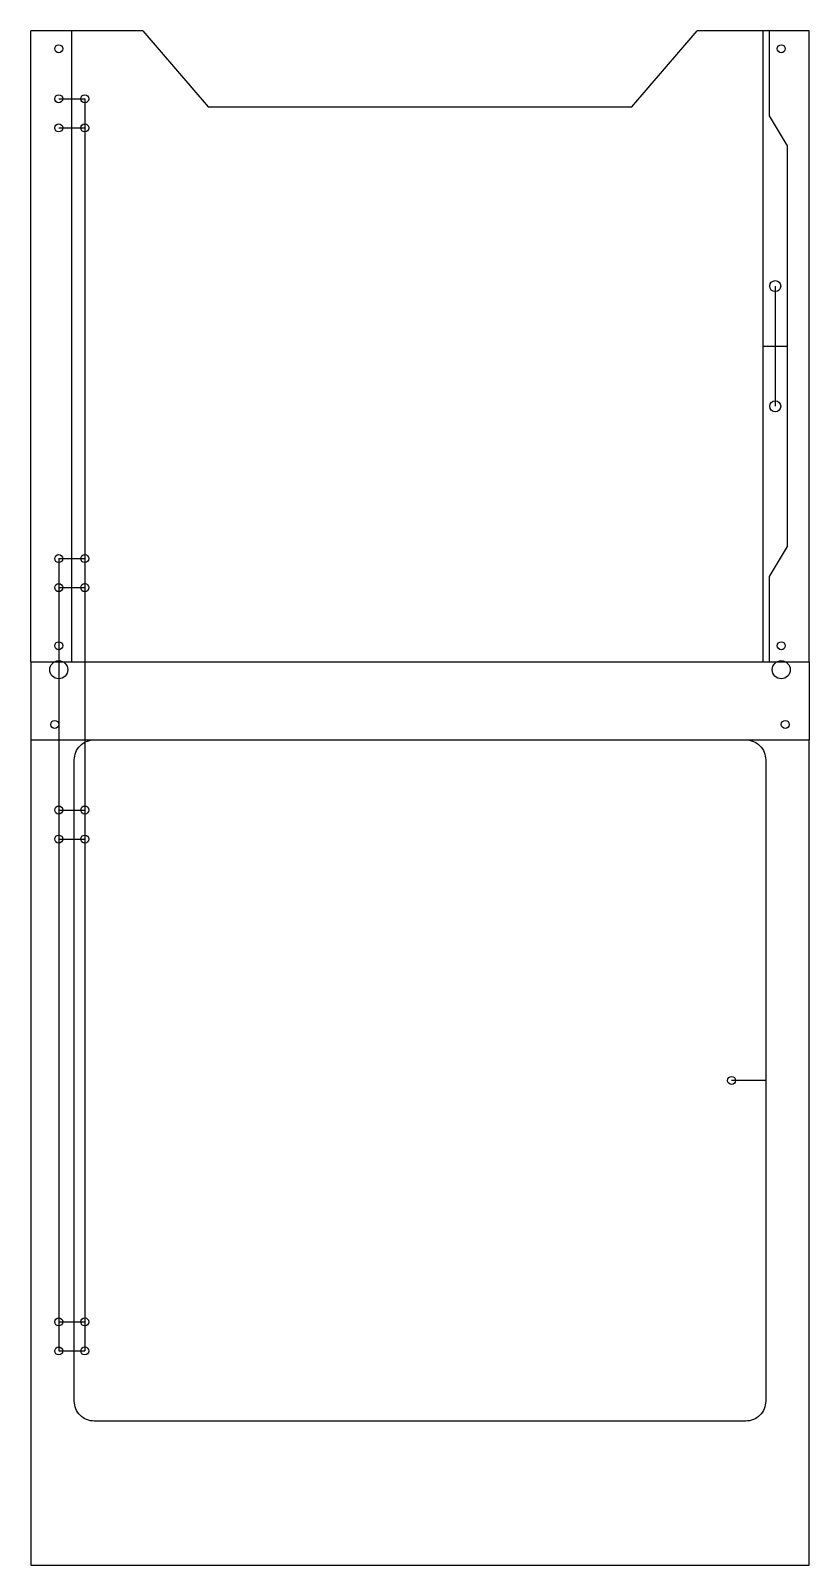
# Model space of a CAD drawing. Header units: millimetres. Extents: x 0 to 388, y -766 to 0.
import ezdxf

# ---------------------------------------------------------------- set-up
doc = ezdxf.new("R2010")
doc.units = ezdxf.units.MM
doc.layers.get('0').update_dxf_attribs({"linetype": 'CONTINUOUS'})

msp = doc.modelspace()

# ---------------------------------------------------------------- linework, layer by layer
for p, q in [((0, -315), (0, 0)), ((56, 0), (0, 0)), ((56, 0), (88.5, -38)), ((300, -38), (332.5, 0)), ((388.5, 0), (332.5, 0)), ((365.5, -315), (365.5, 0)), ((368.5, 0), (368.5, -42.5)), ((388.5, -315), (388.5, 0)), ((20.5, -315), (20.5, 0)), ((14, -34), (27, -34)), ((27, -34), (27, -278)), ((88.5, -38), (300, -38)), ((368.5, -42.5), (377.5, -57.5)), ((14, -48.5), (27, -48.5)), ((377.5, -57.5), (377.5, -257.5)), ((371.5, -127.5), (371.5, -187.5)), ((365.5, -157.5), (377.5, -157.5)), ((377.5, -257.5), (368.5, -272.5)), ((14, -263.5), (27, -263.5)), ((14, -263.5), (14, -659)), ((368.5, -272.5), (368.5, -315)), ((14, -278), (27, -278)), ((27, -278), (27, -659)), ((0, -315), (388.5, -315)), ((0, -315), (0, -354)), ((388.5, -315), (388.5, -354)), ((0, -354), (0, -766)), ((0, -354), (388.5, -354)), ((388.5, -766), (388.5, -354)), ((14, -389), (27, -389)), ((14, -403.5), (27, -403.5)), ((366.75, -524), (349.75, -524)), ((14, -644.5), (27, -644.5)), ((14, -659), (27, -659)), ((0, -766), (388.5, -766))]:
    msp.add_line(p, q)
msp.add_lwpolyline([(31.75, -354), (356.75, -354, -0.414214), (366.75, -364), (366.75, -684, -0.414214), (356.75, -694), (31.75, -694, -0.414214), (21.75, -684), (21.75, -364, -0.414214)], format="xyb", close=True)
for centre, radius in [((14, -9), 2), ((374.5, -9), 2), ((14, -34), 2), ((27, -34), 2), ((14, -48.5), 2), ((27, -48.5), 2), ((371.5, -127.5), 2.75), ((371.5, -187.5), 2.75), ((14, -263.5), 2), ((27, -263.5), 2), ((14, -278), 2), ((27, -278), 2), ((14, -307), 2), ((374.5, -307), 2), ((14, -319), 4.5), ((374.5, -319), 4.5), ((12, -346.3), 2), ((376.5, -346.3), 2), ((14, -389), 2), ((27, -389), 2), ((14, -403.5), 2), ((27, -403.5), 2), ((349.75, -524), 2), ((14, -644.5), 2), ((27, -644.5), 2), ((14, -659), 2), ((27, -659), 2)]:
    msp.add_circle(centre, radius)

doc.saveas('drawing.dxf')
